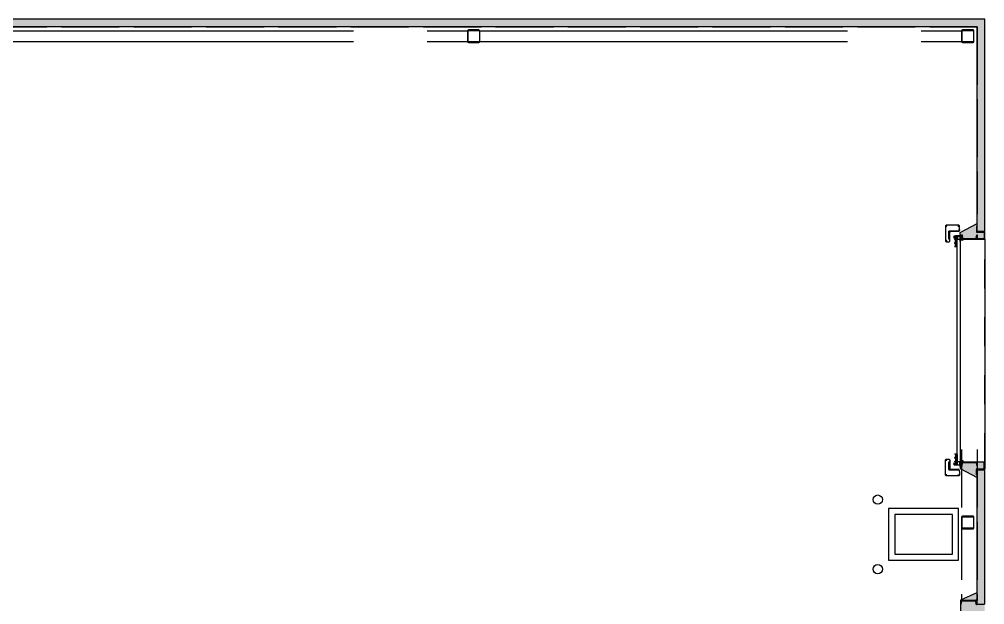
# Model space of a CAD drawing. Header units: inches. Extents: x 2743 to 10591, y -1604 to 5792.
# Drawn here: x 9170 to 9795, y 1066 to 1446 of the extents above; entities that cross this region are included whole.
import ezdxf

# ---------------------------------------------------------------- set-up
doc = ezdxf.new("R2010")
doc.units = ezdxf.units.IN
doc.header["$LTSCALE"] = 0.1875
doc.header["$MEASUREMENT"] = 0
for name, pattern in [('CENTERX2', [101.6, 63.5, -12.7, 12.7, -12.7]), ('dash2', [500, 400, -100]), ('dash3', [200, 100, -100])]:
    doc.linetypes.add(name, pattern=pattern)
for name, color, linetype in [('1', 1, 'Continuous'), ('5', 5, 'Continuous'), ('A-N-AMEN-EXT', 2, 'Continuous'), ('A-N-MUR-accessoire', 30, 'Continuous'), ('A-N-MUR-EXT', 5, 'Continuous'), ('A-N-MUR-INT', 3, 'Continuous'), ('A-N-PORTE-EXT', 2, 'Continuous'), ('A-N-STRUCTURE', 4, 'Continuous'), ('fill253', 253, 'Continuous'), ('LAYER10', 7, 'Continuous'), ('S-N-ACIER', 4, 'Continuous')]:
    doc.layers.add(name, color=color, linetype=linetype)

msp = doc.modelspace()

# ---------------------------------------------------------------- hatches: boundary and pattern name
at = {"layer": 'fill253'}
h = msp.add_hatch(color=7, dxfattribs=at)
h.dxf.hatch_style = 1
h.paths.add_polyline_path([(9794.88805, 431.979), (9789.9668, 431.979), (9789.98075, 94.34303), (9794.902, 94.34303)])
h.paths.add_polyline_path([(9794.88806, 678.7916), (9789.96681, 678.7916), (9789.96681, 572.89173), (9794.88806, 572.89173)])
h.paths.add_polyline_path([(9794.88806, 925.604), (9789.96681, 925.604), (9789.9668, 819.70432), (9794.88805, 819.70432)])
h.paths.add_polyline_path([(8905.8684, -1259.02652), (8903.3892, -1263.9483), (9794.902, -1263.94777), (9794.902, -1071.958), (9789.98075, -1071.958), (9789.98075, -1259.02652)])
h.paths.add_polyline_path([(8477.94275, -1356.98336), (8485.93642, -1355.67867), (8470.93724, -1263.95647), (8470.1595, -1259.19385), (8461.95284, -1259.19385), (8462.69638, -1263.82639)])
h.paths.add_polyline_path([(8896.37175, -1264.1151), (8896.751, -1266.30955), (8903.53292, -1265.20887), (8903.3892, -1263.9483), (8905.8684, -1259.02652), (8895.56167, -1259.02652)])
h.paths.add_polyline_path([(9794.902, 1153.66309), (9789.98075, 1153.66309), (9789.96681, 1066.51673), (9794.88806, 1066.51673)])
h.paths.add_polyline_path([(7089.79643, -1079.29062), (7083.99142, -1077.23697), (7083.99142, -1078.48244), (7084.85166, -1078.81134), (7084.85809, -1264.1151), (7353.37883, -1263.94776), (7353.37238, -1259.02651), (7089.77934, -1259.19385)])
h.paths.add_polyline_path([(7084.85809, -374.65047), (7089.77934, -375.67519), (7089.77934, 118.15991), (7084.85809, 118.15991)])
h.paths.add_polyline_path([(9789.98075, -339.79281), (9794.902, -339.79281), (9794.902, 52.10637), (9789.98075, 52.10637)])
h.paths.add_polyline_path([(9789.97463, -401.23504), (9794.89588, -401.23504), (9794.902, -339.79281), (9789.98075, -339.79281)])
h.paths.add_polyline_path([(9789.98074, -545.32679), (9794.90199, -545.32679), (9794.89588, -437.25741), (9789.97463, -437.25741)])
h.paths.add_polyline_path([(9789.97201, -617.37634), (9794.89326, -617.37634), (9794.90199, -581.35034), (9789.98074, -581.35034)])
h.paths.add_polyline_path([(9789.97813, -689.42343), (9794.89938, -689.42343), (9794.89969, -653.39744), (9789.97844, -653.39744)])
h.paths.add_polyline_path([(9789.97813, -761.46809), (9794.89938, -761.46809), (9794.89938, -725.44454), (9789.97813, -725.44454)])
h.paths.add_polyline_path([(8313.35452, 1440.59386), (8313.35452, 1445.51513), (7084.85166, 1445.51513), (7084.85809, 159.14408), (7089.77934, 159.14408), (7089.77291, 1440.59388)])
h.paths.add_polyline_path([(7395.62104, -1259.02652), (7395.62126, -1263.94777), (8462.75648, -1264.1151), (8461.95284, -1259.19385)])
h.paths.add_polyline_path([(8556.69559, 1440.56528), (8556.6956, 1445.48688), (8355.59043, 1445.5146), (8355.59043, 1440.59333)])
h.paths.add_polyline_path([(9149.95053, 1445.3478), (9149.95053, 1440.42655), (9789.98075, 1440.42655), (9789.9808, 1308.40012), (9794.90205, 1308.40012), (9794.902, 1445.3478)])
h.paths.add_polyline_path([(9794.89496, -941.58583), (9789.96911, -941.58584), (9789.98075, -1029.88866), (9794.902, -1029.88866)])
h.paths.add_polyline_path([(9789.96911, -905.56228), (9794.89496, -905.5623), (9794.89326, -797.49164), (9789.97201, -797.49164)])
h = msp.add_hatch(color=7, dxfattribs=at)
h.dxf.hatch_style = 1
edge = h.paths.add_edge_path()
edge.add_line((9789.97431, 1313.34042), (9789.97436, 1308.40012))
edge.add_line((9789.97436, 1308.40012), (9794.89561, 1308.40012))
edge.add_line((9794.89561, 1308.40012), (9794.89427, 1303.2983))
edge.add_arc((9794.64189, 1303.29823), 0.25237, -86.36553715, 0.01631612, ccw=False)
edge.add_line((9794.65789, 1303.04637), (9779.30273, 1303.04656))
edge.add_arc((9779.30273, 1303.36152), 0.31496, 183.83096841, 269.99927014, ccw=False)
edge.add_line((9778.98848, 1303.34048), (9778.98848, 1307.46983))
edge.add_line((9778.98848, 1307.46983), (9789.97431, 1313.34042))
h = msp.add_hatch(color=7, dxfattribs=at)
h.dxf.hatch_style = 1
edge = h.paths.add_edge_path()
edge.add_line((9789.97431, 1148.72284), (9789.97436, 1153.66314))
edge.add_line((9789.97436, 1153.66314), (9794.89561, 1153.66314))
edge.add_line((9794.89561, 1153.66314), (9794.89427, 1158.76496))
edge.add_arc((9794.64189, 1158.76503), 0.25237, 359.98368388, 446.36553715)
edge.add_line((9794.65789, 1159.0169), (9779.30273, 1159.0167))
edge.add_arc((9779.30273, 1158.70174), 0.31496, 90.00072986, 176.16903159)
edge.add_line((9778.98848, 1158.72278), (9778.98848, 1154.59343))
edge.add_line((9778.98848, 1154.59343), (9789.97431, 1148.72284))
h = msp.add_hatch(color=7, dxfattribs=at)
h.dxf.hatch_style = 1
edge = h.paths.add_edge_path()
edge.add_line((9789.96123, 1075.01459), (9789.97431, 1066.68405))
edge.add_line((9789.97431, 1066.68405), (9794.88162, 1066.68405))
edge.add_line((9794.88162, 1066.68405), (9794.89672, 1050.47954))
edge.add_arc((9794.66057, 1050.47932), 0.23616, -90.01566618, 0.05339733, ccw=False)
edge.add_line((9794.6605, 1050.24316), (9778.98942, 1050.24313))
edge.add_line((9778.98942, 1050.24313), (9778.98942, 1053.30954))
edge.add_line((9778.98942, 1053.30954), (9779.30438, 1053.30954))
edge.add_line((9779.30438, 1053.30954), (9779.3046, 1069.407))
edge.add_line((9779.3046, 1069.407), (9789.72526, 1074.03034))
edge.add_line((9789.72526, 1074.03034), (9789.72526, 1075.01459))
edge.add_line((9789.72526, 1075.01459), (9789.96123, 1075.01459))

# ---------------------------------------------------------------- linework, layer by layer
at = {"color": 7}
for p, q in [((9776.97265, 1159.03174), (9776.97265, 1303.03268)), ((9776.97265, 1303.03268), (9778.94114, 1303.03268)), ((9778.94114, 1303.03268), (9778.94114, 1159.03174)), ((9778.94114, 1159.03174), (9776.97265, 1159.03174))]:
    msp.add_line(p, q, dxfattribs=at)
for points in [[(9778.98848, 1305.29409), (9775.99636, 1305.29409), (9775.99636, 1305.1996, 0.414213562), (9776.09085, 1305.10511), (9778.6495, 1305.10511, -0.414213562), (9778.7995, 1304.95512), (9778.7995, 1303.38071, 0.414213562), (9778.89399, 1303.28622), (9778.98848, 1303.28622)], [(9789.97314, 1305.95974), (9789.97314, 1303.36133), (9779.97318, 1303.36133), (9779.97318, 1305.95974), (9780.0939, 1305.95974, -0.366587783), (9780.23199, 1305.84278), (9780.55849, 1303.88554, 0.366587783), (9780.89386, 1303.60148), (9789.05246, 1303.60148, 0.366587783), (9789.38783, 1303.88554), (9789.71433, 1305.84278, -0.366587783), (9789.85242, 1305.95974)], [(9778.98848, 1156.77033), (9775.99636, 1156.77033), (9775.99636, 1156.86482, -0.414213562), (9776.09085, 1156.95931), (9778.6495, 1156.95931, 0.414213562), (9778.7995, 1157.10931), (9778.7995, 1158.68371, -0.414213562), (9778.89399, 1158.7782), (9778.98848, 1158.7782)], [(9789.97314, 1156.10352), (9789.97314, 1158.70194), (9779.97318, 1158.70194), (9779.97318, 1156.10352), (9780.0939, 1156.10352, 0.366587783), (9780.23199, 1156.22048), (9780.55849, 1158.17772, -0.366587783), (9780.89386, 1158.46178), (9789.05246, 1158.46178, -0.366587783), (9789.38783, 1158.17772), (9789.71433, 1156.22048, 0.366587783), (9789.85242, 1156.10352)], [(9789.50174, 1066.60536), (9789.50174, 1069.20378), (9779.50178, 1069.20378), (9779.50178, 1066.60536), (9779.6225, 1066.60536, 0.366587783), (9779.76059, 1066.72233), (9780.0871, 1068.67957, -0.366587783), (9780.42246, 1068.96362), (9788.58107, 1068.96362, -0.366587783), (9788.91643, 1068.67957), (9789.24293, 1066.72233, 0.366587783), (9789.38102, 1066.60536)]]:
    msp.add_lwpolyline(points, format="xyb", close=True)
at = {"layer": '1', "color": 7}
for p, q in [((9777.27818, 1305.10511), (9775.29345, 1305.10511)), ((9776.88203, 1303.03268), (9775.30699, 1303.03268)), ((9776.7612, 1302.91185), (9775.30699, 1302.91185)), ((9775.34378, 1304.44084), (9775.34378, 1304.45293)), ((9775.39628, 1303.98234), (9775.39628, 1303.84718)), ((9775.45395, 1304.98985), (9777.16381, 1304.98985)), ((9775.91327, 1304.62208), (9775.51293, 1304.62208)), ((9775.91327, 1304.2596), (9775.52502, 1304.2596)), ((9775.91327, 1304.62208), (9776.27575, 1304.62208)), ((9775.91327, 1303.03268), (9775.91327, 1304.2596)), ((9775.91327, 1304.2596), (9776.27575, 1304.2596)), ((9775.91327, 1300.67017), (9775.91327, 1302.91185)), ((9776.27575, 1304.62208), (9776.67608, 1304.62208)), ((9776.27575, 1303.03268), (9776.27575, 1304.2596)), ((9776.27575, 1304.2596), (9776.664, 1304.2596)), ((9776.27575, 1300.67017), (9776.27575, 1302.91185)), ((9776.85182, 1302.21265), (9776.5683, 1302.21265)), ((9776.5683, 1301.50782), (9776.5683, 1302.21265)), ((9776.85182, 1302.0596), (9776.5683, 1302.0596)), ((9776.85182, 1301.66087), (9776.5683, 1301.66087)), ((9776.85182, 1301.50782), (9776.5683, 1301.50782)), ((9776.84524, 1304.44084), (9776.84524, 1304.45293)), ((9776.85182, 1300.7608), (9776.85182, 1302.82123)), ((9776.97265, 1300.63997), (9776.97265, 1302.94206)), ((9777.16381, 1304.98985), (9777.16381, 1303.63975)), ((9777.16381, 1303.63975), (9777.27818, 1303.63975)), ((9777.27818, 1305.10511), (9777.27818, 1303.63975)), ((9778.94114, 1301.66491), (9778.94114, 1303.03268)), ((9778.94114, 1303.03268), (9781.03623, 1303.03146)), ((9779.02892, 1301.66491), (9778.94114, 1301.66491)), ((9779.17021, 1302.00971), (9779.02892, 1301.66491)), ((9780.8919, 1302.54236), (9779.17021, 1302.54236)), ((9779.17021, 1302.54236), (9779.17021, 1302.00971)), ((9781.03623, 1303.03146), (9781.03623, 1302.69246)), ((9776.7612, 1300.67017), (9775.30699, 1300.67017)), ((9776.88203, 1300.54935), (9775.30699, 1300.54935)), ((9776.88203, 1300.54935), (9775.30699, 1300.54935)), ((9776.7612, 1300.42852), (9775.30699, 1300.42852)), ((9776.7612, 1298.18685), (9775.30699, 1298.18685)), ((9776.88203, 1298.06602), (9775.30699, 1298.06602)), ((9775.91327, 1298.18685), (9775.91327, 1300.42852)), ((9776.27575, 1298.18685), (9776.27575, 1300.42852)), ((9776.85182, 1299.72932), (9776.5683, 1299.72932)), ((9776.5683, 1299.02449), (9776.5683, 1299.72932)), ((9776.85182, 1299.57627), (9776.5683, 1299.57627)), ((9776.85182, 1299.17754), (9776.5683, 1299.17754)), ((9776.85182, 1299.02449), (9776.5683, 1299.02449)), ((9776.85182, 1298.27747), (9776.85182, 1300.3379)), ((9776.97265, 1298.15664), (9776.97265, 1300.45873)), ((9776.88203, 1163.9984), (9775.30699, 1163.9984)), ((9776.7612, 1163.87757), (9775.30699, 1163.87757)), ((9775.91327, 1163.87757), (9775.91327, 1161.6359)), ((9776.27575, 1163.87757), (9776.27575, 1161.6359)), ((9776.85182, 1163.78695), (9776.85182, 1161.72652)), ((9776.97265, 1163.90778), (9776.97265, 1161.60569)), ((9777.27818, 1156.95931), (9775.29345, 1156.95931)), ((9776.7612, 1161.6359), (9775.30699, 1161.6359)), ((9776.88203, 1161.51507), (9775.30699, 1161.51507)), ((9776.88203, 1161.51507), (9775.30699, 1161.51507)), ((9776.7612, 1161.39425), (9775.30699, 1161.39425)), ((9776.7612, 1159.15257), (9775.30699, 1159.15257)), ((9776.88203, 1159.03174), (9775.30699, 1159.03174)), ((9775.34378, 1157.62358), (9775.34378, 1157.6115)), ((9775.39628, 1158.08208), (9775.39628, 1158.21724)), ((9775.45395, 1157.07457), (9777.16381, 1157.07457)), ((9775.91327, 1157.44234), (9775.51293, 1157.44234)), ((9775.91327, 1157.80482), (9775.52502, 1157.80482)), ((9775.91327, 1161.39425), (9775.91327, 1159.15257)), ((9775.91327, 1159.03174), (9775.91327, 1157.80482)), ((9775.91327, 1157.80482), (9776.27575, 1157.80482)), ((9775.91327, 1157.44234), (9776.27575, 1157.44234)), ((9776.27575, 1161.39425), (9776.27575, 1159.15257)), ((9776.27575, 1159.03174), (9776.27575, 1157.80482)), ((9776.27575, 1157.80482), (9776.664, 1157.80482)), ((9776.27575, 1157.44234), (9776.67608, 1157.44234)), ((9776.85182, 1163.03993), (9776.5683, 1163.03993)), ((9776.5683, 1163.03993), (9776.5683, 1162.3351)), ((9776.85182, 1162.88688), (9776.5683, 1162.88688)), ((9776.85182, 1162.48815), (9776.5683, 1162.48815)), ((9776.85182, 1162.3351), (9776.5683, 1162.3351)), ((9776.85182, 1160.5566), (9776.5683, 1160.5566)), ((9776.5683, 1160.5566), (9776.5683, 1159.85178)), ((9776.85182, 1160.40355), (9776.5683, 1160.40355)), ((9776.85182, 1160.00482), (9776.5683, 1160.00482)), ((9776.85182, 1159.85178), (9776.5683, 1159.85178)), ((9776.84524, 1157.62358), (9776.84524, 1157.6115)), ((9776.85182, 1161.30363), (9776.85182, 1159.24319)), ((9776.97265, 1161.42445), (9776.97265, 1159.12236)), ((9777.16381, 1157.07457), (9777.16381, 1158.42467)), ((9777.16381, 1158.42467), (9777.27818, 1158.42467)), ((9777.27818, 1156.95931), (9777.27818, 1158.42467)), ((9779.02892, 1160.39951), (9778.94114, 1160.39951)), ((9778.94114, 1160.39951), (9778.94114, 1159.03174)), ((9778.94114, 1159.03174), (9781.03623, 1159.03297)), ((9779.17021, 1160.05471), (9779.02892, 1160.39951)), ((9779.17021, 1159.52206), (9779.17021, 1160.05471)), ((9780.8919, 1159.52206), (9779.17021, 1159.52206)), ((9781.03623, 1159.03297), (9781.03623, 1159.37196))]:
    msp.add_line(p, q, dxfattribs=at)
for centre, radius, start, end in [((9775.51518, 1304.49056), 0.71537, 155.13130787, 217.59256821), ((9775.47302, 1304.41265), 0.71537, 104.5378837, 148.03165408), ((9775.45395, 1304.48643), 0.50738, 110.55085441, 263.47288862), ((9775.45395, 1304.56022), 0.71537, 225.02634118, 265.37565639), ((9775.30699, 1302.97226), 0.06041, 89.99998998, 269.99999499), ((9775.452, 1304.41574), 0.57411, 90, 108.07338086), ((9775.52502, 1304.44084), 0.18124, 179.99999932, 269.99999499), ((9775.51293, 1304.45293), 0.16916, 89.99998998, 179.99999932), ((9776.664, 1304.44084), 0.18124, 269.99999499, 359.9999975), ((9776.67608, 1304.45293), 0.16916, 359.9999975, 89.99998998), ((9776.7612, 1302.82123), 0.09062, 359.9999975, 89.99998998), ((9776.7612, 1300.7608), 0.09062, 269.99999499, 359.9999975), ((9776.88203, 1302.94206), 0.09062, 359.9999975, 89.99998998), ((9780.88601, 1302.69246), 0.15021, 272.24566578, 360), ((9775.30699, 1300.60976), 0.06041, 89.99998998, 269.99999499), ((9775.30699, 1300.48893), 0.06041, 89.99998998, 269.99999499), ((9775.30699, 1298.12643), 0.06041, 89.99998998, 269.99999499), ((9776.7612, 1300.3379), 0.09062, 359.9999975, 89.99998998), ((9776.7612, 1298.27747), 0.09062, 269.99999499, 359.9999975), ((9776.88203, 1300.63997), 0.09062, 269.99999499, 359.9999975), ((9776.88203, 1300.45873), 0.09062, 359.9999975, 89.99998998), ((9776.88203, 1298.15664), 0.09062, 269.99999499, 359.9999975), ((9775.30699, 1163.93799), 0.06041, 90.00000501, 270.00001002), ((9776.7612, 1163.78695), 0.09062, 0.0000025, 90.00000501), ((9776.88203, 1163.90778), 0.09062, 0.0000025, 90.00000501), ((9775.51518, 1157.57386), 0.71537, 142.40743179, 204.86869213), ((9775.47302, 1157.65178), 0.71537, 211.96834592, 255.4621163), ((9775.45395, 1157.57799), 0.50738, 96.52711138, 249.44914559), ((9775.45395, 1157.5042), 0.71537, 94.62434361, 134.97365882), ((9775.30699, 1161.57549), 0.06041, 90.00000501, 270.00001002), ((9775.30699, 1161.45466), 0.06041, 90.00000501, 270.00001002), ((9775.30699, 1159.09216), 0.06041, 90.00000501, 270.00001002), ((9775.452, 1157.64868), 0.57411, 251.92661914, 270), ((9775.52502, 1157.62358), 0.18124, 90.00000501, 180.00000068), ((9775.51293, 1157.6115), 0.16916, 180.00000068, 270.00001002), ((9776.664, 1157.62358), 0.18124, 0.0000025, 90.00000501), ((9776.67608, 1157.6115), 0.16916, 270.00001002, 0.0000025), ((9776.7612, 1161.72652), 0.09062, 270.00001002, 0.0000025), ((9776.7612, 1161.30363), 0.09062, 0.0000025, 90.00000501), ((9776.7612, 1159.24319), 0.09062, 270.00001002, 0.0000025), ((9776.88203, 1161.60569), 0.09062, 270.00001002, 0.0000025), ((9776.88203, 1161.42445), 0.09062, 0.0000025, 90.00000501), ((9776.88203, 1159.12236), 0.09062, 270.00001002, 0.0000025), ((9780.88601, 1159.37196), 0.15021, 0, 87.75433422)]:
    msp.add_arc(centre, radius, start, end, dxfattribs=at)
at = {"layer": '5', "color": 7}
for p, q in [((9778.98848, 1307.46983), (9789.97431, 1313.34042)), ((9778.98848, 1306.06281), (9778.98848, 1307.46983)), ((9778.96698, 1306.06281), (9778.98848, 1306.06281)), ((9778.96698, 1156.00045), (9778.98848, 1156.00045)), ((9778.98848, 1156.00045), (9778.98848, 1154.59343)), ((9778.98848, 1154.59343), (9789.97431, 1148.72284))]:
    msp.add_line(p, q, dxfattribs=at)
at = {"layer": 'A-N-AMEN-EXT', "color": 7}
msp.add_line((9794.89056, 1079.98699), (9794.90056, 1089.98696), dxfattribs=at)
at = {"layer": 'A-N-MUR-accessoire', "color": 7}
for p, q in [((9777.96139, 1128.66219), (9732.68589, 1128.66219)), ((9732.68589, 1128.66219), (9732.68589, 1095.19769)), ((9777.96139, 1095.19769), (9777.96139, 1128.66219)), ((9774.02439, 1124.72519), (9736.62289, 1124.72519)), ((9736.62289, 1124.72519), (9736.62289, 1099.13469)), ((9774.02439, 1099.13469), (9774.02439, 1124.72519)), ((9732.68589, 1095.19769), (9777.96139, 1095.19769)), ((9736.62289, 1099.13469), (9774.02439, 1099.13469))]:
    msp.add_line(p, q, dxfattribs=at)
for centre in [(9725.64567, 1134.45516), (9725.64567, 1089.40472)]:
    msp.add_circle(centre, 2.99212, dxfattribs=at)
at = {"layer": 'A-N-MUR-EXT', "color": 7}
for p, q in [((9794.89556, 1445.51513), (9154.86535, 1445.51513)), ((9794.89561, 1308.40012), (9794.89556, 1445.51513)), ((9789.97436, 1308.40012), (9794.89561, 1308.40012)), ((9789.97431, 1153.66309), (9794.89556, 1153.66309)), ((9794.89556, 1066.68405), (9794.89556, 1153.66309)), ((9789.96037, 1066.68405), (9794.88162, 1066.68405)), ((9789.96037, 1066.68405), (9794.88162, 1066.68405))]:
    msp.add_line(p, q, dxfattribs=at)
at = {"layer": 'A-N-MUR-INT', "color": 7}
for p, q in [((9789.97431, 1440.59388), (9149.9441, 1440.59388)), ((9789.97431, 1308.40012), (9789.97431, 1440.59388)), ((9789.97431, 1066.68405), (9789.97431, 1153.66309)), ((9789.72526, 1074.03034), (9779.3046, 1069.407)), ((9779.3046, 1069.407), (9779.3046, 1053.30954)), ((9789.96123, 1075.01459), (9789.72526, 1075.01459)), ((9789.72526, 1075.01459), (9789.72526, 1074.03034))]:
    msp.add_line(p, q, dxfattribs=at)
at = {"layer": 'A-N-PORTE-EXT', "color": 7}
for p, q in [((9769.5162, 1311.73282), (9769.5162, 1301.92772)), ((9778.04374, 1312.20526), (9769.98864, 1312.20526)), ((9769.98864, 1311.96904), (9770.22486, 1311.96904)), ((9770.22486, 1311.4966), (9769.98864, 1311.4966)), ((9771.59691, 1303.38837), (9771.59691, 1308.36275)), ((9771.59691, 1308.36275), (9772.73864, 1308.36275)), ((9772.73864, 1308.20527), (9771.75439, 1308.20527)), ((9771.75439, 1308.20527), (9771.75439, 1303.4415)), ((9772.2662, 1301.92772), (9772.2662, 1307.73283)), ((9772.73864, 1308.36275), (9778.04374, 1308.36275)), ((9778.04374, 1308.20527), (9772.73864, 1308.20527)), ((9778.04374, 1311.96904), (9777.80752, 1311.96904)), ((9777.80752, 1311.4966), (9778.04374, 1311.4966)), ((9778.3587, 1308.67771), (9778.3587, 1309.35543)), ((9778.3587, 1309.35543), (9778.51618, 1309.35543)), ((9778.51618, 1309.35543), (9778.51618, 1311.73282)), ((9778.51618, 1309.35543), (9778.51618, 1308.67771)), ((9770.22486, 1302.16394), (9769.98864, 1302.16394)), ((9769.98864, 1301.6915), (9770.22486, 1301.6915)), ((9769.98864, 1301.45528), (9771.79376, 1301.45528)), ((9771.98342, 1302.88073), (9771.59691, 1303.38837)), ((9771.75439, 1303.4415), (9772.10872, 1302.97613)), ((9772.10872, 1302.97613), (9771.98342, 1302.88073)), ((9794.89418, 1303.04656), (9794.89418, 1159.0167)), ((9769.5162, 1150.32942), (9769.5162, 1160.13452)), ((9769.98864, 1160.60696), (9771.79376, 1160.60696)), ((9769.98864, 1160.37074), (9770.22486, 1160.37074)), ((9770.22486, 1159.8983), (9769.98864, 1159.8983)), ((9771.98342, 1159.18151), (9771.59691, 1158.67387)), ((9771.59691, 1158.67387), (9771.59691, 1153.69949)), ((9771.75439, 1158.62074), (9772.10872, 1159.08611)), ((9771.75439, 1153.85697), (9771.75439, 1158.62074)), ((9772.10872, 1159.08611), (9771.98342, 1159.18151)), ((9772.2662, 1160.13452), (9772.2662, 1154.32941)), ((9771.59691, 1153.69949), (9772.73864, 1153.69949)), ((9772.73864, 1153.85697), (9771.75439, 1153.85697)), ((9778.04374, 1153.85697), (9772.73864, 1153.85697)), ((9772.73864, 1153.69949), (9778.04374, 1153.69949)), ((9778.3587, 1153.38453), (9778.3587, 1152.70681)), ((9778.3587, 1152.70681), (9778.51618, 1152.70681)), ((9778.51618, 1152.70681), (9778.51618, 1153.38453)), ((9778.51618, 1152.70681), (9778.51618, 1150.32942)), ((9770.22486, 1150.56564), (9769.98864, 1150.56564)), ((9769.98864, 1150.0932), (9770.22486, 1150.0932)), ((9778.04374, 1149.85698), (9769.98864, 1149.85698)), ((9777.80752, 1150.56564), (9778.04374, 1150.56564)), ((9778.04374, 1150.0932), (9777.80752, 1150.0932))]:
    msp.add_line(p, q, dxfattribs=at)
at = {"layer": 'A-N-PORTE-EXT', "color": 7, "linetype": 'dash3'}
msp.add_line((9794.89418, 1158.78082), (9794.89418, 1303.28278), dxfattribs=at)
at = {"layer": 'A-N-PORTE-EXT', "color": 7}
for centre, radius, start, end in [((9769.98864, 1311.73282), 0.47244, 90, 180), ((9769.98864, 1311.73282), 0.23622, 90, 270), ((9770.22486, 1311.73282), 0.23622, 270, 90), ((9772.73864, 1307.73283), 0.47244, 90, 180), ((9777.80752, 1311.73282), 0.23622, 90, 270), ((9778.04374, 1311.73282), 0.47244, 0, 90), ((9778.04374, 1311.73282), 0.23622, 270, 90), ((9778.04374, 1308.67771), 0.31496, 270, 0), ((9778.04374, 1308.67771), 0.47244, 270, 0), ((9769.98864, 1301.92772), 0.47244, 180, 270), ((9769.98864, 1301.92772), 0.23622, 90, 270), ((9770.22486, 1301.92772), 0.23622, 270, 90), ((9771.79376, 1301.92772), 0.47244, 270, 0), ((9769.98864, 1160.13452), 0.47244, 90, 180), ((9769.98864, 1160.13452), 0.23622, 90, 270), ((9770.22486, 1160.13452), 0.23622, 270, 90), ((9771.79376, 1160.13452), 0.47244, 0, 90), ((9772.73864, 1154.32941), 0.47244, 180, 270), ((9778.04374, 1153.38453), 0.47244, 0, 90), ((9778.04374, 1153.38453), 0.31496, 0, 90), ((9769.98864, 1150.32942), 0.47244, 180, 270), ((9769.98864, 1150.32942), 0.23622, 90, 270), ((9770.22486, 1150.32942), 0.23622, 270, 90), ((9777.80752, 1150.32942), 0.23622, 90, 270), ((9778.04374, 1150.32942), 0.23622, 270, 90), ((9778.04374, 1150.32942), 0.47244, 270, 0)]:
    msp.add_arc(centre, radius, start, end, dxfattribs=at)
at = {"layer": 'A-N-STRUCTURE', "color": 7, "linetype": 'dash2', "ltscale": 0.5}
for p, q in [((9149.9441, 1440.65084), (9789.97431, 1440.65084)), ((9789.97431, 1440.65084), (9789.97431, 1319.31933)), ((9779.97433, 1166.92867), (9779.97433, 1069.14277)), ((9789.97431, 1166.92867), (9789.97431, 1069.14277))]:
    msp.add_line(p, q, dxfattribs=at)
at = {"layer": 'LAYER10', "color": 7, "linetype": 'Continuous'}
msp.add_line((9781.03623, 1302.69246), (9781.03623, 1302.95219), dxfattribs=at)
at = {"layer": 'S-N-ACIER', "color": 7}
for p, q in [((9467.22456, 1438.59388), (9460.72536, 1438.59388)), ((9787.52432, 1438.59388), (9780.42433, 1438.59388)), ((9780.42433, 1438.34388), (9787.52432, 1438.34388)), ((9459.97497, 1437.84349), (9459.97497, 1431.34429)), ((9460.35017, 1431.34429), (9460.35017, 1437.84349)), ((9460.72536, 1438.21869), (9467.22456, 1438.21869)), ((9467.59976, 1437.84349), (9467.59976, 1431.34429)), ((9467.97496, 1431.34429), (9467.97496, 1437.84349)), ((9779.97433, 1438.14388), (9779.97433, 1431.0439)), ((9780.22433, 1431.0439), (9780.22433, 1438.14388)), ((9787.72432, 1438.14388), (9787.72432, 1431.0439)), ((9787.97432, 1431.0439), (9787.97432, 1438.14388)), ((9467.22456, 1430.96909), (9460.72536, 1430.96909)), ((9460.72536, 1430.5939), (9467.22456, 1430.5939)), ((9787.52432, 1430.8439), (9780.42433, 1430.8439)), ((9780.42433, 1430.5939), (9787.52432, 1430.5939)), ((9789.85353, 1311.49444), (9789.53857, 1311.49444)), ((9789.53857, 1311.49444), (9789.53857, 1308.04579)), ((9789.85353, 1308.04579), (9789.85353, 1311.49444)), ((9789.97163, 1307.61272), (9794.49938, 1307.61266)), ((9794.6568, 1307.92762), (9789.97164, 1307.92768)), ((9794.57812, 1307.53395), (9794.57919, 1303.36152)), ((9794.89418, 1303.28294), (9794.89302, 1307.69155)), ((9779.30273, 1306.06301), (9778.98777, 1306.06301)), ((9778.98777, 1306.06301), (9778.98777, 1303.36152)), ((9779.30273, 1303.44026), (9779.30273, 1306.06301)), ((9779.30273, 1303.04656), (9794.65796, 1303.04656)), ((9794.57919, 1303.36152), (9779.38147, 1303.36152)), ((9778.98777, 1156.00025), (9778.98777, 1158.70174)), ((9779.30273, 1159.0167), (9794.65796, 1159.0167)), ((9779.30273, 1158.623), (9779.30273, 1156.00025)), ((9794.57919, 1158.70174), (9779.38147, 1158.70174)), ((9794.57812, 1154.52931), (9794.57919, 1158.70174)), ((9794.89418, 1158.78032), (9794.89302, 1154.37171)), ((9779.30273, 1156.00025), (9778.98777, 1156.00025)), ((9789.53857, 1150.56883), (9789.53857, 1154.01747)), ((9789.85353, 1154.01747), (9789.85353, 1150.56883)), ((9789.97163, 1154.45054), (9794.49938, 1154.4506)), ((9794.6568, 1154.13565), (9789.97164, 1154.13558)), ((9789.85353, 1150.56883), (9789.53857, 1150.56883)), ((9779.97433, 1123.18388), (9779.97433, 1116.0839)), ((9780.22433, 1116.0839), (9780.22433, 1123.18388)), ((9787.52432, 1123.63388), (9780.42433, 1123.63388)), ((9780.42433, 1123.38388), (9787.52432, 1123.38388)), ((9787.72432, 1123.18388), (9787.72432, 1116.0839)), ((9787.97432, 1116.0839), (9787.97432, 1123.18388)), ((9787.52432, 1115.8839), (9780.42433, 1115.8839)), ((9780.42433, 1115.6339), (9787.52432, 1115.6339)), ((9789.52457, 1066.4085), (9789.52457, 1069.77242)), ((9789.52457, 1069.77242), (9789.83953, 1069.77242)), ((9789.83953, 1069.77242), (9789.83953, 1066.4085))]:
    msp.add_line(p, q, dxfattribs=at)
at = {"layer": 'S-N-ACIER', "color": 7, "linetype": 'CENTERX2', "ltscale": 20}
for p, q in [((9147.9756, 1438.09782), (9459.97497, 1438.09782)), ((9467.97496, 1438.09782), (9779.97433, 1438.09782)), ((9147.9756, 1431.08996), (9459.97497, 1431.08996)), ((9467.97496, 1431.08996), (9779.97433, 1431.08996))]:
    msp.add_line(p, q, dxfattribs=at)
at = {"layer": 'S-N-ACIER', "color": 7}
for centre, radius, start, end in [((9460.72536, 1437.84349), 0.75039, 90, 180), ((9467.22456, 1437.84349), 0.75039, 0, 90), ((9780.42433, 1438.14388), 0.45, 90, 180), ((9780.42433, 1438.14388), 0.2, 90, 180), ((9787.52432, 1438.14388), 0.45, 0, 90), ((9787.52432, 1438.14388), 0.2, 0, 90), ((9460.72536, 1437.84349), 0.3752, 90, 180), ((9467.22456, 1437.84349), 0.3752, 0, 90), ((9460.72536, 1431.34429), 0.75039, 180, 270), ((9460.72536, 1431.34429), 0.3752, 180, 270), ((9467.22456, 1431.34429), 0.3752, 270, 0), ((9467.22456, 1431.34429), 0.75039, 270, 0), ((9780.42433, 1431.0439), 0.45, 180, 270), ((9780.42433, 1431.0439), 0.2, 180, 270), ((9787.52432, 1431.0439), 0.45, 270, 0), ((9787.52432, 1431.0439), 0.2, 270, 0), ((9789.97164, 1308.04579), 0.43307, 180.00000773, 269.99916471), ((9789.97164, 1308.04579), 0.11811, 180, 269.99915699), ((9794.49938, 1307.53392), 0.07874, 0.0222604, 89.99917824), ((9794.6568, 1307.6914), 0.23622, 0.03773081, 89.99915699), ((9779.30273, 1303.36152), 0.31496, 180, 270), ((9779.38147, 1303.44026), 0.07874, 180, 270), ((9794.65796, 1303.28278), 0.23622, 270, 0.03773082), ((9779.30273, 1158.70174), 0.31496, 90, 180), ((9779.38147, 1158.623), 0.07874, 90, 180), ((9794.65796, 1158.78048), 0.23622, 359.96226918, 90), ((9789.97164, 1154.01747), 0.43307, 90.00083529, 179.99999227), ((9789.97164, 1154.01747), 0.11811, 90.00084302, 180), ((9794.49938, 1154.52934), 0.07874, 270.00082177, 359.97773961), ((9794.6568, 1154.37187), 0.23622, 270.00084301, 359.96226918), ((9780.42433, 1123.18388), 0.45, 90, 180), ((9780.42433, 1123.18388), 0.2, 90, 180), ((9787.52432, 1123.18388), 0.45, 0, 90), ((9787.52432, 1123.18388), 0.2, 0, 90), ((9780.42433, 1116.0839), 0.45, 180, 270), ((9780.42433, 1116.0839), 0.2, 180, 270), ((9787.52432, 1116.0839), 0.45, 270, 0), ((9787.52432, 1116.0839), 0.2, 270, 0)]:
    msp.add_arc(centre, radius, start, end, dxfattribs=at)

doc.saveas('drawing.dxf')
